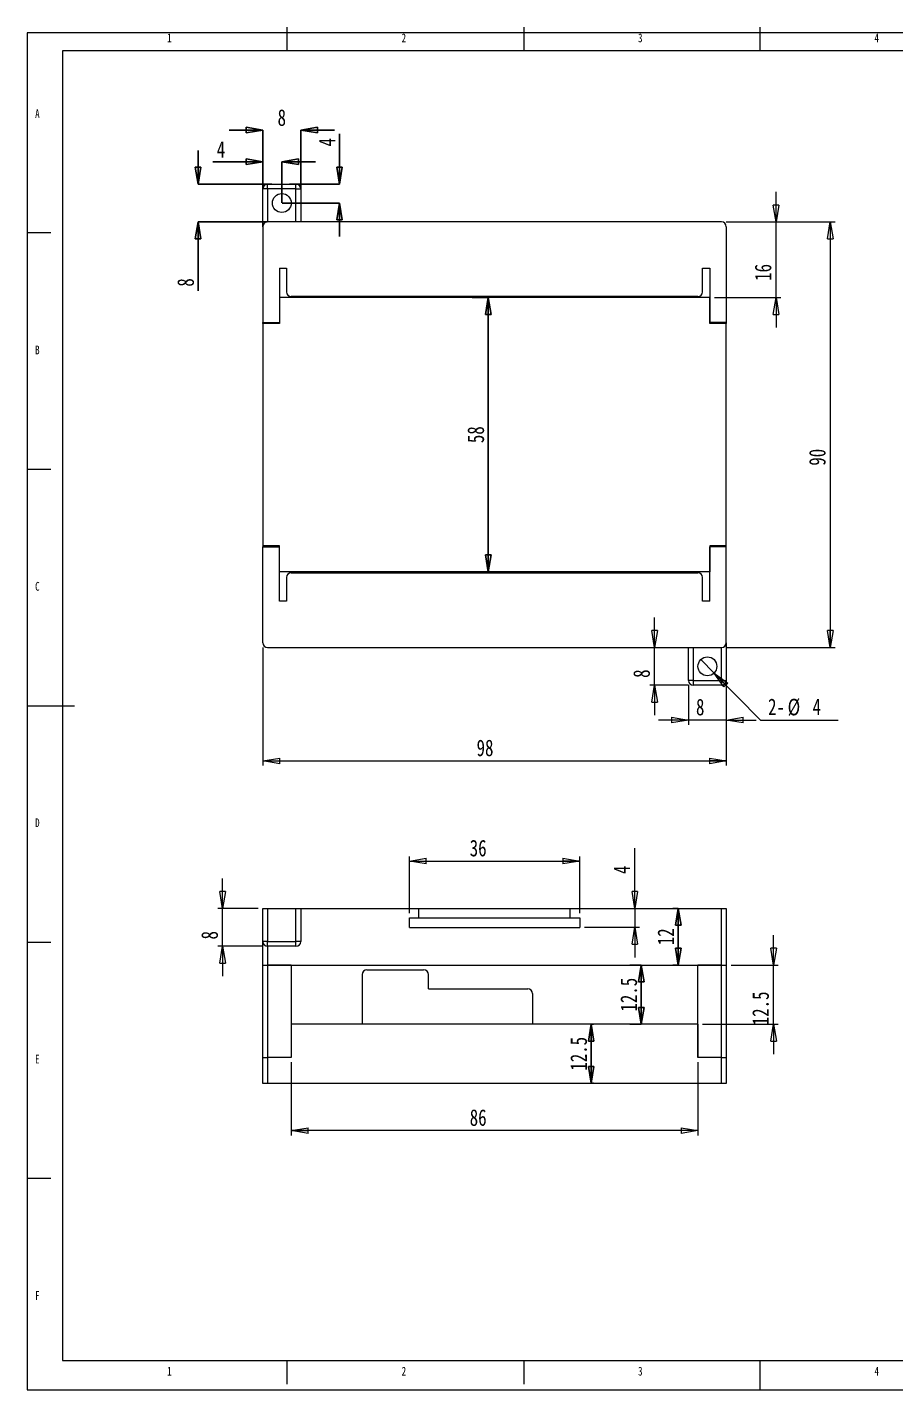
# Model space of a CAD drawing. Header units: millimetres. Extents: x 5 to 415, y 4 to 292.
# Drawn here: x 5 to 188.7, y 3.8 to 292 of the extents above; entities that cross this region are included whole.
import ezdxf

# ---------------------------------------------------------------- set-up
doc = ezdxf.new("R2010")
doc.units = ezdxf.units.MM
doc.header["$PDSIZE"] = -1
doc.styles.add('SLDTEXTSTYLE0', font='TXT', dxfattribs={"width": 0.75})
doc.dimstyles.new('SLDDIMSTYLE0', dxfattribs={"dimtxt": 3.5, "dimasz": 3.556, "dimexe": 0, "dimexo": 0.0625, "dimgap": 0.875, "dimtad": 1, "dimrnd": 1e-09, "dimzin": 12, "dimdsep": 46, "dimtxsty": 'SLDTEXTSTYLE0', "dimblk1": 'CLOSED', "dimblk2": 'CLOSED', "dimsah": 1, "dimcen": 0.09, "dimadec": 0, "dimazin": 3, "dimtfac": 1, "dimtofl": 0, "dimtmove": 0, "dimatfit": 3, "dimldrblk": 'CLOSED', "dimfxl": 1, "dimfrac": 2, "dimtolj": 1, "dimtzin": 12, "dimarcsym": 0})
doc.dimstyles.new('SLDDIMSTYLE1', dxfattribs={"dimtxt": 3.5, "dimasz": 3.556, "dimexe": 0, "dimexo": 0.0625, "dimgap": 0.875, "dimtad": 0, "dimtih": 1, "dimtoh": 1, "dimrnd": 1e-09, "dimzin": 12, "dimdsep": 46, "dimtxsty": 'SLDTEXTSTYLE0', "dimblk1": 'NONE', "dimblk2": 'CLOSED', "dimsah": 1, "dimcen": 0, "dimadec": 0, "dimazin": 3, "dimtfac": 1, "dimtmove": 0, "dimatfit": 3, "dimldrblk": 'NONE', "dimfxl": 1, "dimfrac": 2, "dimtolj": 1, "dimtzin": 12, "dimarcsym": 0})
doc.dimstyles.new('SLDDIMSTYLE2', dxfattribs={"dimtxt": 3.5, "dimasz": 3.556, "dimexe": 0, "dimexo": 0.0625, "dimgap": 0.875, "dimtad": 1, "dimrnd": 1e-09, "dimzin": 12, "dimdsep": 46, "dimtxsty": 'SLDTEXTSTYLE0', "dimblk1": 'CLOSED', "dimblk2": 'CLOSED', "dimsah": 1, "dimcen": 0.09, "dimadec": 0, "dimazin": 3, "dimtfac": 1, "dimtmove": 0, "dimatfit": 0, "dimldrblk": 'CLOSED', "dimfxl": 1, "dimfrac": 2, "dimtolj": 1, "dimtzin": 12, "dimarcsym": 0})
doc.dimstyles.new('SLDDIMSTYLE3', dxfattribs={"dimtxt": 3.5, "dimasz": 3.556, "dimexe": 0, "dimexo": 0.0625, "dimgap": 0.875, "dimtad": 1, "dimdec": 1, "dimrnd": 1e-09, "dimzin": 12, "dimdsep": 46, "dimtxsty": 'SLDTEXTSTYLE0', "dimblk1": 'CLOSED', "dimblk2": 'CLOSED', "dimsah": 1, "dimcen": 0.09, "dimadec": 0, "dimazin": 3, "dimtfac": 1, "dimtmove": 0, "dimatfit": 0, "dimldrblk": 'CLOSED', "dimfxl": 1, "dimfrac": 2, "dimtolj": 1, "dimtzin": 12, "dimarcsym": 0})

# ---------------------------------------------------------------- blocks, each defined once
blk = doc.blocks.new('_CLOSED')
at = {"color": 0, "linetype": 'ByBlock', "lineweight": -2}
for p, q in [((-1, 0.166667), (0, 0)), ((-1, 0.166667), (-1, -0.166667)), ((0, 0), (-1, -0.166667)), ((0, 0), (-1, 0))]:
    blk.add_line(p, q, dxfattribs=at)
blk = doc.blocks.new('_D')
at = {"color": 7, "linetype": 'Continuous', "lineweight": 0}
for p, q in [((152.83, 250.82), (175.83, 250.82)), ((174.83, 250.82), (174.83, 160.82)), ((152.83, 160.82), (175.83, 160.82))]:
    blk.add_line(p, q, dxfattribs=at)
at = {"color": 7, "linetype": 'Continuous', "lineweight": 0, "xscale": 3.556, "yscale": 3.556}
for p, rotation in [((174.83, 250.82, -8.9), 90.0000000000004), ((174.83, 160.82, -8.9), 270.0000000000004)]:
    blk.add_blockref('_CLOSED', p, dxfattribs=dict(at, rotation=rotation))
at = {"color": 7, "linetype": 'Continuous', "lineweight": 0, "insert": (170.32, 199.26, -8.9), "char_height": 3.5, "attachment_point": 1, "rotation": 90, "style": 'SLDTEXTSTYLE0'}
blk.add_mtext('90', dxfattribs=at)
blk = doc.blocks.new('_D_1')
at = {"color": 7, "linetype": 'Continuous', "lineweight": 0}
for p, q in [((54.83, 160.82), (54.83, 135.82)), ((152.83, 160.82), (152.83, 135.82)), ((54.83, 136.82), (152.83, 136.82))]:
    blk.add_line(p, q, dxfattribs=at)
at = {"color": 7, "linetype": 'Continuous', "lineweight": 0, "xscale": 3.556, "yscale": 3.556, "rotation": 180.0000000000004}
blk.add_blockref('_CLOSED', (54.83, 136.82, -8.9), dxfattribs=at)
at = {"color": 7, "linetype": 'Continuous', "lineweight": 0, "xscale": 3.556, "yscale": 3.556}
blk.add_blockref('_CLOSED', (152.83, 136.82, -8.9), dxfattribs=at)
at = {"color": 7, "linetype": 'Continuous', "lineweight": 0, "insert": (100.02, 141.33, -8.9), "char_height": 3.5, "attachment_point": 1, "style": 'SLDTEXTSTYLE0'}
blk.add_mtext('98', dxfattribs=at)
blk = doc.blocks.new('_D_2')
at = {"color": 7, "linetype": 'Continuous', "lineweight": 0}
for p, q in [((147.42, 158.24), (150.24, 155.4)), ((150.24, 155.4), (160.07, 145.45)), ((160.07, 145.45), (176.51, 145.45))]:
    blk.add_line(p, q, dxfattribs=at)
at = {"color": 7, "linetype": 'Continuous', "lineweight": 0, "xscale": 3.556, "yscale": 3.556, "rotation": 134.6736387728864}
blk.add_blockref('_CLOSED', (150.24, 155.4, -8.9), dxfattribs=at)
at = {"color": 7, "linetype": 'Continuous', "lineweight": 0, "char_height": 3.5, "attachment_point": 1, "style": 'SLDTEXTSTYLE0'}
for s, insert in [('2-', (161.66, 150.01, -8.9)), ('%%c', (165.8, 149.96, -8.9)), ('4', (171.08, 150.01, -8.9))]:
    blk.add_mtext(s, dxfattribs=dict(at, insert=insert))
blk = doc.blocks.new('_NONE')
blk = doc.blocks.new('_D_3')
at = {"color": 7, "linetype": 'Continuous', "lineweight": 0}
for p, q in [((137.67, 160.82), (137.67, 167.17)), ((137.67, 152.82), (137.67, 160.82)), ((144.83, 152.82), (136.67, 152.82)), ((137.67, 152.82), (137.67, 146.47))]:
    blk.add_line(p, q, dxfattribs=at)
at = {"color": 7, "linetype": 'Continuous', "lineweight": 0, "xscale": 3.556, "yscale": 3.556}
for p, rotation in [((137.67, 160.82, -8.9), 270.0000000000004), ((137.67, 152.82, -8.9), 90.0000000000004)]:
    blk.add_blockref('_CLOSED', p, dxfattribs=dict(at, rotation=rotation))
at = {"color": 7, "linetype": 'Continuous', "lineweight": 0, "insert": (133.16, 154.38, -8.9), "char_height": 3.5, "attachment_point": 1, "rotation": 90, "style": 'SLDTEXTSTYLE0'}
blk.add_mtext('8', dxfattribs=at)
blk = doc.blocks.new('_D_4')
at = {"color": 7, "linetype": 'Continuous', "lineweight": 0}
for p, q in [((144.83, 152.82), (144.83, 144.45)), ((152.83, 152.82), (152.83, 144.45)), ((144.83, 145.45), (138.48, 145.45)), ((152.83, 145.45), (144.83, 145.45)), ((152.83, 145.45), (159.18, 145.45))]:
    blk.add_line(p, q, dxfattribs=at)
at = {"color": 7, "linetype": 'Continuous', "lineweight": 0, "xscale": 3.556, "yscale": 3.556}
blk.add_blockref('_CLOSED', (144.83, 145.45, -8.9), dxfattribs=at)
at = {"color": 7, "linetype": 'Continuous', "lineweight": 0, "xscale": 3.556, "yscale": 3.556, "rotation": 180.0000000000004}
blk.add_blockref('_CLOSED', (152.83, 145.45, -8.9), dxfattribs=at)
at = {"color": 7, "linetype": 'Continuous', "lineweight": 0, "insert": (146.42, 149.96, -8.9), "char_height": 3.5, "attachment_point": 1, "style": 'SLDTEXTSTYLE0'}
blk.add_mtext('8', dxfattribs=at)
blk = doc.blocks.new('_D_5')
at = {"color": 7, "linetype": 'Continuous', "lineweight": 0}
for p, q in [((163.35, 250.82), (163.35, 257.17)), ((152.83, 250.82), (164.35, 250.82)), ((163.35, 234.82), (163.35, 250.82)), ((150.33, 234.82), (164.35, 234.82)), ((163.35, 234.82), (163.35, 228.47))]:
    blk.add_line(p, q, dxfattribs=at)
at = {"color": 7, "linetype": 'Continuous', "lineweight": 0, "xscale": 3.556, "yscale": 3.556}
for p, rotation in [((163.35, 250.82, -8.9), 270.0000000000004), ((163.35, 234.82, -8.9), 90.0000000000004)]:
    blk.add_blockref('_CLOSED', p, dxfattribs=dict(at, rotation=rotation))
at = {"color": 7, "linetype": 'Continuous', "lineweight": 0, "insert": (158.84, 238.36, -8.9), "char_height": 3.5, "attachment_point": 1, "rotation": 90, "style": 'SLDTEXTSTYLE0'}
blk.add_mtext('16', dxfattribs=at)
blk = doc.blocks.new('_D_6')
at = {"color": 7, "linetype": 'Continuous', "lineweight": 0}
for p, q in [((162.83, 93.62), (162.83, 99.97)), ((153.83, 93.62), (163.83, 93.62)), ((162.83, 81.12), (162.83, 93.62)), ((147.83, 81.12), (163.83, 81.12)), ((162.83, 81.12), (162.83, 74.77))]:
    blk.add_line(p, q, dxfattribs=at)
at = {"color": 7, "linetype": 'Continuous', "lineweight": 0, "xscale": 3.556, "yscale": 3.556}
for p, rotation in [((162.83, 93.62, 0.32), 270.0000000000004), ((162.83, 81.12, 0.32), 90.0000000000004)]:
    blk.add_blockref('_CLOSED', p, dxfattribs=dict(at, rotation=rotation))
at = {"color": 7, "linetype": 'Continuous', "lineweight": 0, "insert": (158.32, 80.9, 0.32), "char_height": 3.5, "attachment_point": 1, "rotation": 90, "style": 'SLDTEXTSTYLE0'}
blk.add_mtext('12.5', dxfattribs=at)
blk = doc.blocks.new('_D_7')
at = {"color": 7, "linetype": 'Continuous', "lineweight": 0}
for p, q in [((60.83, 73.12), (60.83, 57.62)), ((146.83, 73.12), (146.83, 57.62)), ((146.83, 58.62), (60.83, 58.62))]:
    blk.add_line(p, q, dxfattribs=at)
at = {"color": 7, "linetype": 'Continuous', "lineweight": 0, "xscale": 3.556, "yscale": 3.556, "rotation": 180.0000000000004}
blk.add_blockref('_CLOSED', (60.83, 58.62, 0.32), dxfattribs=at)
at = {"color": 7, "linetype": 'Continuous', "lineweight": 0, "xscale": 3.556, "yscale": 3.556}
blk.add_blockref('_CLOSED', (146.83, 58.62, 0.32), dxfattribs=at)
at = {"color": 7, "linetype": 'Continuous', "lineweight": 0, "insert": (98.57, 63.13, 0.32), "char_height": 3.5, "attachment_point": 1, "style": 'SLDTEXTSTYLE0'}
blk.add_mtext('86', dxfattribs=at)
blk = doc.blocks.new('_D_8')
at = {"color": 7, "linetype": 'Continuous', "lineweight": 0}
for p, q in [((85.83, 104.62), (85.83, 116.62)), ((85.83, 115.62), (121.83, 115.62)), ((121.83, 104.62), (121.83, 116.62))]:
    blk.add_line(p, q, dxfattribs=at)
at = {"color": 7, "linetype": 'Continuous', "lineweight": 0, "xscale": 3.556, "yscale": 3.556, "rotation": 180.0000000000004}
blk.add_blockref('_CLOSED', (85.83, 115.62, 0.32), dxfattribs=at)
at = {"color": 7, "linetype": 'Continuous', "lineweight": 0, "xscale": 3.556, "yscale": 3.556}
blk.add_blockref('_CLOSED', (121.83, 115.62, 0.32), dxfattribs=at)
at = {"color": 7, "linetype": 'Continuous', "lineweight": 0, "insert": (98.57, 120.13, 0.32), "char_height": 3.5, "attachment_point": 1, "style": 'SLDTEXTSTYLE0'}
blk.add_mtext('36', dxfattribs=at)
blk = doc.blocks.new('_D_9')
at = {"color": 7, "linetype": 'Continuous', "lineweight": 0}
for p, q in [((133.49, 105.62), (133.49, 118.33)), ((133.49, 105.62), (133.49, 101.62)), ((122.83, 101.62), (134.49, 101.62)), ((133.49, 101.62), (133.49, 95.27))]:
    blk.add_line(p, q, dxfattribs=at)
at = {"color": 7, "linetype": 'Continuous', "lineweight": 0, "xscale": 3.556, "yscale": 3.556}
for p, rotation in [((133.49, 105.62, 0.32), 270.0000000000004), ((133.49, 101.62, 0.32), 90.00000000000041)]:
    blk.add_blockref('_CLOSED', p, dxfattribs=dict(at, rotation=rotation))
at = {"color": 7, "linetype": 'Continuous', "lineweight": 0, "insert": (128.98, 112.9, 0.32), "char_height": 3.5, "attachment_point": 1, "rotation": 90, "style": 'SLDTEXTSTYLE0'}
blk.add_mtext('4', dxfattribs=at)
blk = doc.blocks.new('_D_10')
at = {"color": 7, "linetype": 'Continuous', "lineweight": 0}
for p, q in [((46.31, 105.62), (46.31, 111.97)), ((53.83, 105.62), (45.31, 105.62)), ((46.31, 97.62), (46.31, 105.62)), ((54.83, 97.62), (45.31, 97.62)), ((46.31, 97.62), (46.31, 91.27))]:
    blk.add_line(p, q, dxfattribs=at)
at = {"color": 7, "linetype": 'Continuous', "lineweight": 0, "xscale": 3.556, "yscale": 3.556}
for p, rotation in [((46.31, 105.62, 0.32), 270.0000000000004), ((46.31, 97.62, 0.32), 90.00000000000041)]:
    blk.add_blockref('_CLOSED', p, dxfattribs=dict(at, rotation=rotation))
at = {"color": 7, "linetype": 'Continuous', "lineweight": 0, "insert": (41.8, 99.05, 0.32), "char_height": 3.5, "attachment_point": 1, "rotation": 90, "style": 'SLDTEXTSTYLE0'}
blk.add_mtext('8', dxfattribs=at)
blk = doc.blocks.new('*D20')
at = {"color": 0, "lineweight": -2}
for p, q in [((51.27, 263.54), (44.22, 263.54)), ((54.83, 257.88), (54.83, 263.54)), ((58.83, 254.88), (58.83, 263.54)), ((62.39, 263.54), (65.94, 263.54))]:
    blk.add_line(p, q, dxfattribs=at)
at = {"layer": 'Defpoints', "color": 0}
for p in [(54.83, 263.54), (54.83, 257.82), (58.83, 254.82)]:
    blk.add_point(p, dxfattribs=at)
at = {"color": 0, "lineweight": -2, "xscale": 3.556, "yscale": 3.556, "zscale": 3.556}
blk.add_blockref('_CLOSED', (54.83, 263.54), dxfattribs=at)
at = {"color": 0, "lineweight": -2, "xscale": 3.556, "yscale": 3.556, "zscale": 3.556, "rotation": 180}
blk.add_blockref('_CLOSED', (58.83, 263.54), dxfattribs=at)
at = {"color": 0, "insert": (45.97, 266.17), "char_height": 3.5, "attachment_point": 5, "style": 'SLDTEXTSTYLE0'}
blk.add_mtext('\\A1;4', dxfattribs=at)
blk = doc.blocks.new('*D21')
at = {"color": 0, "lineweight": -2}
for p, q in [((71.03, 262.37), (71.03, 269.43)), ((60.45, 258.82), (71.03, 258.82)), ((58.89, 254.82), (71.03, 254.82)), ((71.03, 251.26), (71.03, 247.71))]:
    blk.add_line(p, q, dxfattribs=at)
at = {"layer": 'Defpoints', "color": 0}
for p in [(60.39, 258.82), (71.03, 258.82), (58.83, 254.82)]:
    blk.add_point(p, dxfattribs=at)
at = {"color": 0, "lineweight": -2, "xscale": 3.556, "yscale": 3.556, "zscale": 3.556}
for p, rotation in [((71.03, 258.82), 270), ((71.03, 254.82), 90)]:
    blk.add_blockref('_CLOSED', p, dxfattribs=dict(at, rotation=rotation))
at = {"color": 0, "insert": (68.4, 267.68), "char_height": 3.5, "attachment_point": 5, "rotation": 90, "style": 'SLDTEXTSTYLE0'}
blk.add_mtext('\\A1;4', dxfattribs=at)
blk = doc.blocks.new('*D22')
at = {"color": 0, "lineweight": -2}
for p, q in [((124.78, 81.12), (124.25, 81.12)), ((124.25, 72.17), (124.25, 77.56)), ((124.78, 68.62), (124.25, 68.62))]:
    blk.add_line(p, q, dxfattribs=at)
at = {"layer": 'Defpoints', "color": 0}
for p in [(124.25, 81.12), (124.84, 81.12), (124.84, 68.62)]:
    blk.add_point(p, dxfattribs=at)
at = {"color": 0, "lineweight": -2, "xscale": 3.556, "yscale": 3.556, "zscale": 3.556}
for p, rotation in [((124.25, 81.12), 90), ((124.25, 68.62), 270)]:
    blk.add_blockref('_CLOSED', p, dxfattribs=dict(at, rotation=rotation))
at = {"color": 0, "insert": (121.63, 74.87), "char_height": 3.5, "attachment_point": 5, "rotation": 90, "style": 'SLDTEXTSTYLE0'}
blk.add_mtext('\\A1;12.5', dxfattribs=at)
blk = doc.blocks.new('*D23')
at = {"color": 0, "lineweight": -2}
for p, q in [((132.41, 93.62), (134.86, 93.62)), ((134.86, 84.67), (134.86, 90.06)), ((132.41, 81.12), (134.86, 81.12))]:
    blk.add_line(p, q, dxfattribs=at)
at = {"layer": 'Defpoints', "color": 0}
for p in [(132.35, 93.62), (134.86, 93.62), (132.35, 81.12)]:
    blk.add_point(p, dxfattribs=at)
at = {"color": 0, "lineweight": -2, "xscale": 3.556, "yscale": 3.556, "zscale": 3.556}
for p, rotation in [((134.86, 93.62), 90), ((134.86, 81.12), 270)]:
    blk.add_blockref('_CLOSED', p, dxfattribs=dict(at, rotation=rotation))
at = {"color": 0, "insert": (132.23, 87.37), "char_height": 3.5, "attachment_point": 5, "rotation": 90, "style": 'SLDTEXTSTYLE0'}
blk.add_mtext('\\A1;12.5', dxfattribs=at)
blk = doc.blocks.new('*D24')
at = {"color": 0, "lineweight": -2}
for p, q in [((141.55, 105.62), (142.66, 105.62)), ((142.66, 97.17), (142.66, 102.06)), ((141.55, 93.62), (142.66, 93.62))]:
    blk.add_line(p, q, dxfattribs=at)
at = {"layer": 'Defpoints', "color": 0}
for p in [(141.49, 105.62), (142.66, 105.62), (141.49, 93.62)]:
    blk.add_point(p, dxfattribs=at)
at = {"color": 0, "lineweight": -2, "xscale": 3.556, "yscale": 3.556, "zscale": 3.556}
for p, rotation in [((142.66, 105.62), 90), ((142.66, 93.62), 270)]:
    blk.add_blockref('_CLOSED', p, dxfattribs=dict(at, rotation=rotation))
at = {"color": 0, "insert": (140.04, 99.62), "char_height": 3.5, "attachment_point": 5, "rotation": 90, "style": 'SLDTEXTSTYLE0'}
blk.add_mtext('\\A1;12', dxfattribs=at)
blk = doc.blocks.new('*D25')
at = {"color": 0, "lineweight": -2}
for p, q in [((51.27, 270.24), (47.72, 270.24)), ((54.83, 257.88), (54.83, 270.24)), ((62.83, 257.88), (62.83, 270.24)), ((66.39, 270.24), (69.94, 270.24))]:
    blk.add_line(p, q, dxfattribs=at)
at = {"layer": 'Defpoints', "color": 0}
for p in [(62.83, 270.24), (54.83, 257.82), (62.83, 257.82)]:
    blk.add_point(p, dxfattribs=at)
at = {"color": 0, "lineweight": -2, "xscale": 3.556, "yscale": 3.556, "zscale": 3.556}
blk.add_blockref('_CLOSED', (54.83, 270.24), dxfattribs=at)
at = {"color": 0, "lineweight": -2, "xscale": 3.556, "yscale": 3.556, "zscale": 3.556, "rotation": 180}
blk.add_blockref('_CLOSED', (62.83, 270.24), dxfattribs=at)
at = {"color": 0, "insert": (58.83, 272.87), "char_height": 3.5, "attachment_point": 5, "style": 'SLDTEXTSTYLE0'}
blk.add_mtext('\\A1;8', dxfattribs=at)
blk = doc.blocks.new('*D26')
at = {"color": 0, "lineweight": -2}
for p, q in [((41.13, 262.37), (41.13, 265.93)), ((56.72, 258.82), (41.13, 258.82)), ((55.77, 250.82), (41.13, 250.82)), ((41.13, 247.26), (41.13, 236.27))]:
    blk.add_line(p, q, dxfattribs=at)
at = {"layer": 'Defpoints', "color": 0}
for p in [(41.13, 258.82), (56.78, 258.82), (55.83, 250.82)]:
    blk.add_point(p, dxfattribs=at)
at = {"color": 0, "lineweight": -2, "xscale": 3.556, "yscale": 3.556, "zscale": 3.556}
for p, rotation in [((41.13, 258.82), 270), ((41.13, 250.82), 90)]:
    blk.add_blockref('_CLOSED', p, dxfattribs=dict(at, rotation=rotation))
at = {"color": 0, "insert": (38.51, 238.02), "char_height": 3.5, "attachment_point": 5, "rotation": 90, "style": 'SLDTEXTSTYLE0'}
blk.add_mtext('\\A1;8', dxfattribs=at)
blk = doc.blocks.new('*D30')
at = {"color": 0, "lineweight": -2}
for p, q in [((99.11, 234.82), (102.49, 234.82)), ((102.49, 180.37), (102.49, 231.26)), ((101.69, 176.82), (102.49, 176.82))]:
    blk.add_line(p, q, dxfattribs=at)
at = {"layer": 'Defpoints', "color": 0}
for p in [(99.05, 234.82), (102.49, 234.82), (101.63, 176.82)]:
    blk.add_point(p, dxfattribs=at)
at = {"color": 0, "lineweight": -2, "xscale": 3.556, "yscale": 3.556, "zscale": 3.556}
for p, rotation in [((102.49, 234.82), 90), ((102.49, 176.82), 270)]:
    blk.add_blockref('_CLOSED', p, dxfattribs=dict(at, rotation=rotation))
at = {"color": 0, "insert": (99.87, 205.82), "char_height": 3.5, "attachment_point": 5, "rotation": 90, "style": 'SLDTEXTSTYLE0'}
blk.add_mtext('\\A1;58', dxfattribs=at)

msp = doc.modelspace()

# ---------------------------------------------------------------- linework, layer by layer
at = {"color": 7, "linetype": 'Continuous', "lineweight": 0}
for p, q in [((60, 287), (60, 292)), ((110, 292), (110, 287)), ((160, 287), (160, 292)), ((415, 290.807), (5, 290.807)), ((5, 290.807), (5, 3.807)), ((410, 287), (12.451, 287)), ((12.451, 287), (12.451, 10)), ((10, 248.5), (5, 248.5)), ((5, 198.5), (10, 198.5)), ((5, 148.5), (15, 148.5)), ((5, 98.5), (10, 98.5)), ((10, 48.5), (5, 48.5)), ((12.451, 10), (284.929, 10)), ((60, 5), (60, 10)), ((110, 10), (110, 5)), ((160, 3.807), (160, 10)), ((5, 3.807), (415, 3.807))]:
    msp.add_line(p, q, dxfattribs=at)
at = {"color": 7, "linetype": 'Continuous', "lineweight": 15}
for p, q in [((55.831, 257.819), (54.831, 257.819)), ((54.831, 249.819), (54.831, 257.819)), ((55.831, 257.819), (55.831, 258.819)), ((55.831, 258.819), (61.831, 258.819)), ((55.831, 257.819), (55.831, 250.819)), ((61.831, 257.819), (55.831, 257.819)), ((61.831, 257.819), (61.831, 258.819)), ((61.831, 250.819), (61.831, 257.819)), ((61.831, 257.819), (62.831, 257.819)), ((62.831, 257.819), (62.831, 250.819)), ((151.831, 250.819), (55.831, 250.819)), ((54.831, 249.819), (54.831, 229.519)), ((152.831, 249.819), (152.831, 229.519)), ((58.331, 241.019), (58.331, 229.519)), ((58.331, 241.019), (59.831, 241.019)), ((59.831, 241.019), (59.831, 236.019)), ((147.831, 236.019), (147.831, 241.019)), ((147.831, 241.019), (149.331, 241.019)), ((149.331, 241.019), (149.331, 229.519)), ((58.331, 234.819), (58.331, 229.319)), ((149.331, 234.819), (58.331, 234.819)), ((146.831, 235.019), (60.831, 235.019)), ((149.331, 229.319), (149.331, 234.819)), ((54.831, 229.519), (58.331, 229.519)), ((54.831, 229.319), (54.831, 229.519)), ((58.331, 229.319), (54.831, 229.319)), ((54.831, 229.319), (54.831, 182.319)), ((152.831, 229.519), (149.331, 229.519)), ((152.831, 229.319), (149.331, 229.319)), ((152.831, 229.519), (152.831, 229.319)), ((152.831, 182.319), (152.831, 229.319)), ((58.331, 182.319), (54.831, 182.319)), ((54.831, 182.319), (54.831, 182.119)), ((54.831, 161.819), (54.831, 182.119)), ((54.831, 182.119), (58.331, 182.119)), ((58.331, 176.819), (58.331, 182.319)), ((58.331, 170.619), (58.331, 182.119)), ((152.831, 182.319), (149.331, 182.319)), ((149.331, 182.319), (149.331, 176.819)), ((149.331, 170.619), (149.331, 182.119)), ((152.831, 182.119), (149.331, 182.119)), ((152.831, 182.119), (152.831, 182.319)), ((152.831, 161.819), (152.831, 182.119)), ((149.331, 176.819), (58.331, 176.819)), ((60.831, 176.619), (146.831, 176.619)), ((59.831, 175.619), (59.831, 170.619)), ((147.831, 170.619), (147.831, 175.619)), ((59.831, 170.619), (58.331, 170.619)), ((149.331, 170.619), (147.831, 170.619)), ((152.831, 161.819), (152.831, 153.819)), ((55.831, 160.819), (151.831, 160.819)), ((144.831, 153.819), (144.831, 160.819)), ((145.831, 160.819), (145.831, 153.819)), ((151.831, 153.819), (151.831, 160.819)), ((145.831, 153.819), (144.831, 153.819)), ((145.831, 153.819), (151.831, 153.819)), ((145.831, 153.819), (145.831, 152.819)), ((151.831, 152.819), (145.831, 152.819)), ((151.831, 153.819), (152.831, 153.819)), ((151.831, 153.819), (151.831, 152.819)), ((54.831, 98.616), (54.831, 105.616)), ((54.831, 105.616), (55.831, 105.616)), ((55.831, 105.616), (55.831, 98.616)), ((55.831, 105.616), (61.831, 105.616)), ((61.831, 98.616), (61.831, 105.616)), ((61.831, 105.616), (62.831, 105.616)), ((62.831, 105.616), (62.831, 98.616)), ((62.831, 105.616), (87.831, 105.616)), ((87.831, 103.616), (87.831, 105.616)), ((87.831, 105.616), (119.831, 105.616)), ((119.831, 103.616), (119.831, 105.616)), ((119.831, 105.616), (151.831, 105.616)), ((151.831, 93.616), (151.831, 105.616)), ((151.831, 105.616), (152.831, 105.616)), ((152.831, 105.616), (152.831, 93.616)), ((85.831, 103.616), (87.831, 103.616)), ((85.831, 101.616), (85.831, 103.616)), ((85.831, 101.616), (121.831, 101.616)), ((87.831, 103.616), (119.831, 103.616)), ((119.831, 103.616), (121.831, 103.616)), ((121.831, 103.616), (121.831, 101.616)), ((55.831, 98.616), (54.831, 98.616)), ((54.831, 93.616), (54.831, 98.616)), ((55.831, 98.616), (61.831, 98.616)), ((55.831, 97.616), (55.831, 98.616)), ((62.831, 98.616), (61.831, 98.616)), ((61.831, 97.616), (61.831, 98.616)), ((61.831, 97.616), (55.831, 97.616)), ((55.831, 97.616), (55.831, 93.616)), ((54.831, 74.116), (54.831, 93.616)), ((54.831, 93.616), (55.831, 93.616)), ((55.831, 93.616), (55.831, 74.116)), ((60.831, 93.616), (55.831, 93.616)), ((55.831, 93.616), (151.831, 93.616)), ((60.831, 93.616), (60.831, 74.116)), ((76.831, 92.616), (88.831, 92.616)), ((146.831, 74.116), (146.831, 93.616)), ((151.831, 93.616), (146.831, 93.616)), ((151.831, 74.116), (151.831, 93.616)), ((151.831, 93.616), (152.831, 93.616)), ((152.831, 93.616), (152.831, 74.116)), ((75.831, 91.616), (75.831, 81.116)), ((89.831, 88.616), (89.831, 91.616)), ((89.831, 88.616), (110.831, 88.616)), ((111.831, 87.616), (111.831, 81.116)), ((60.831, 81.116), (60.831, 74.116)), ((146.831, 81.116), (60.831, 81.116)), ((146.831, 81.116), (146.831, 74.116)), ((54.831, 68.616), (54.831, 74.116)), ((54.831, 74.116), (55.831, 74.116)), ((55.831, 74.116), (55.831, 68.616)), ((60.831, 74.116), (55.831, 74.116)), ((151.831, 74.116), (146.831, 74.116)), ((151.831, 68.616), (151.831, 74.116)), ((151.831, 74.116), (152.831, 74.116)), ((152.831, 74.116), (152.831, 68.616)), ((55.831, 68.616), (54.831, 68.616)), ((151.831, 68.616), (55.831, 68.616)), ((152.831, 68.616), (151.831, 68.616))]:
    msp.add_line(p, q, dxfattribs=at)
for centre in [(58.831, 254.819), (148.831, 156.819)]:
    msp.add_circle(centre, 2, dxfattribs=at)
for centre, start, end in [((55.831, 257.819), 90, 180), ((61.831, 257.819), 0, 90), ((55.831, 249.819), 90, 180), ((151.831, 249.819), 0, 90), ((60.831, 236.019), 180, 270), ((146.831, 236.019), 270, 0), ((60.831, 175.619), 90, 180), ((146.831, 175.619), 0, 90), ((55.831, 161.819), 180, 270), ((151.831, 161.819), 270, 0), ((145.831, 153.819), 180, 270), ((151.831, 153.819), 270, 360), ((55.831, 98.616), 180, 270), ((61.831, 98.616), 270, 0), ((76.831, 91.616), 90, 180), ((88.831, 91.616), 0, 90), ((110.831, 87.616), 0, 90)]:
    msp.add_arc(centre, 1, start, end, dxfattribs=at)

# ---------------------------------------------------------------- texts
at = {"color": 7, "linetype": 'Continuous', "lineweight": 0, "char_height": 1.852, "attachment_point": 1, "style": 'SLDTEXTSTYLE0'}
for s, insert in [('1', (34.583, 290.668)), ('2', (84.167, 290.668)), ('3', (134.167, 290.668)), ('4', (184.167, 290.668)), ('A', (6.667, 274.668)), ('B', (6.667, 224.668)), ('C', (6.667, 174.668)), ('D', (6.667, 124.668)), ('E', (6.667, 74.668)), ('F', (6.667, 24.668)), ('2', (84.167, 8.668)), ('1', (34.583, 8.668)), ('3', (134.167, 8.668)), ('4', (184.167, 8.668))]:
    msp.add_mtext(s, dxfattribs=dict(at, insert=insert))

# ---------------------------------------------------------------- dimensions: what is measured, and where the dimension line sits
dim = msp.add_linear_dim(base=(62.831, 270.24), p1=(54.831, 257.819), p2=(62.831, 257.819), dimstyle='SLDDIMSTYLE0')
dim.commit()
dim.dimension.update_dxf_attribs({"geometry": '*D25', "text_midpoint": (58.831, 272.865)})
dim = msp.add_linear_dim(base=(54.831, 263.54), p1=(58.831, 254.819), p2=(54.831, 257.819), dimstyle='SLDDIMSTYLE0')
dim.commit()
dim.dimension.update_dxf_attribs({"geometry": '*D20', "text_midpoint": (45.969, 263.54), "dimtype": 160})
for base, p1, p2, picture, middle in [((71.029, 258.819), (58.831, 254.819), (60.392, 258.819), '*D21', (71.029, 267.681)), ((41.134, 258.819), (55.831, 250.819), (56.778, 258.819), '*D26', (41.134, 238.024))]:
    dim = msp.add_linear_dim(base=base, p1=p1, p2=p2, angle=90, dimstyle='SLDDIMSTYLE0')
    dim.commit()
    dim.dimension.update_dxf_attribs({"geometry": picture, "text_midpoint": middle, "dimtype": 160})
at = {"color": 7, "linetype": 'Continuous', "lineweight": 0}
for base, p1, p2, dimstyle, picture, middle in [((163.351, 250.819), (149.331, 234.819), (151.831, 250.819), 'SLDDIMSTYLE2', '_D_5', (163.351, 242.366)), ((174.831, 160.819), (151.831, 250.819), (151.831, 160.819), 'SLDDIMSTYLE0', '_D', (174.831, 203.263)), ((137.672, 160.819), (145.831, 152.819), (151.831, 160.819), 'SLDDIMSTYLE2', '_D_3', (137.672, 157.094)), ((133.495, 101.616), (152.831, 105.616), (121.831, 101.616), 'SLDDIMSTYLE2', '_D_9', (133.495, 115.616)), ((46.309, 105.616), (55.831, 97.616), (54.831, 105.616), 'SLDDIMSTYLE2', '_D_10', (46.309, 101.766)), ((162.831, 93.616), (146.831, 81.116), (152.831, 93.616), 'SLDDIMSTYLE3', '_D_6', (162.831, 86.847))]:
    dim = msp.add_linear_dim(base=base, p1=p1, p2=p2, angle=90, dimstyle=dimstyle, dxfattribs=at)
    dim.commit()
    dim.dimension.update_dxf_attribs({"geometry": picture, "text_midpoint": middle, "dimtype": 160})
for base, p1, p2, picture, middle in [((102.495, 234.819), (101.627, 176.819), (99.046, 234.819), '*D30', (99.87, 205.819)), ((142.663, 105.616), (141.485, 93.616), (141.485, 105.616), '*D24', (140.038, 99.616)), ((134.855, 93.616), (132.352, 81.116), (132.352, 93.616), '*D23', (132.23, 87.366)), ((124.252, 81.116), (124.841, 68.616), (124.841, 81.116), '*D22', (121.627, 74.866))]:
    dim = msp.add_linear_dim(base=base, p1=p1, p2=p2, angle=90, dimstyle='SLDDIMSTYLE0')
    dim.commit()
    dim.dimension.update_dxf_attribs({"geometry": picture, "text_midpoint": middle})
for base, p1, p2, dimstyle, picture, middle in [((152.831, 136.819), (54.831, 161.819), (152.831, 161.819), 'SLDDIMSTYLE0', '_D_1', (104.029, 136.819)), ((144.831, 145.447), (152.831, 153.819), (144.831, 153.819), 'SLDDIMSTYLE2', '_D_4', (149.139, 145.447)), ((121.831, 115.616), (85.831, 103.616), (121.831, 103.616), 'SLDDIMSTYLE0', '_D_8', (102.576, 115.616)), ((60.831, 58.616), (146.831, 74.116), (60.831, 74.116), 'SLDDIMSTYLE0', '_D_7', (102.576, 58.616))]:
    dim = msp.add_linear_dim(base=base, p1=p1, p2=p2, dimstyle=dimstyle, dxfattribs=at)
    dim.commit()
    dim.dimension.update_dxf_attribs({"geometry": picture, "text_midpoint": middle, "dimtype": 160})
dim = msp.add_diameter_dim_2p(p1=(147.425, 158.241), p2=(150.237, 155.397), text='2-<>', dimstyle='SLDDIMSTYLE1', dxfattribs=at)
dim.commit()
dim.dimension.update_dxf_attribs({"geometry": '_D_2', "text_midpoint": (169.084, 148.252), "dimtype": 163})

doc.saveas('drawing.dxf')
